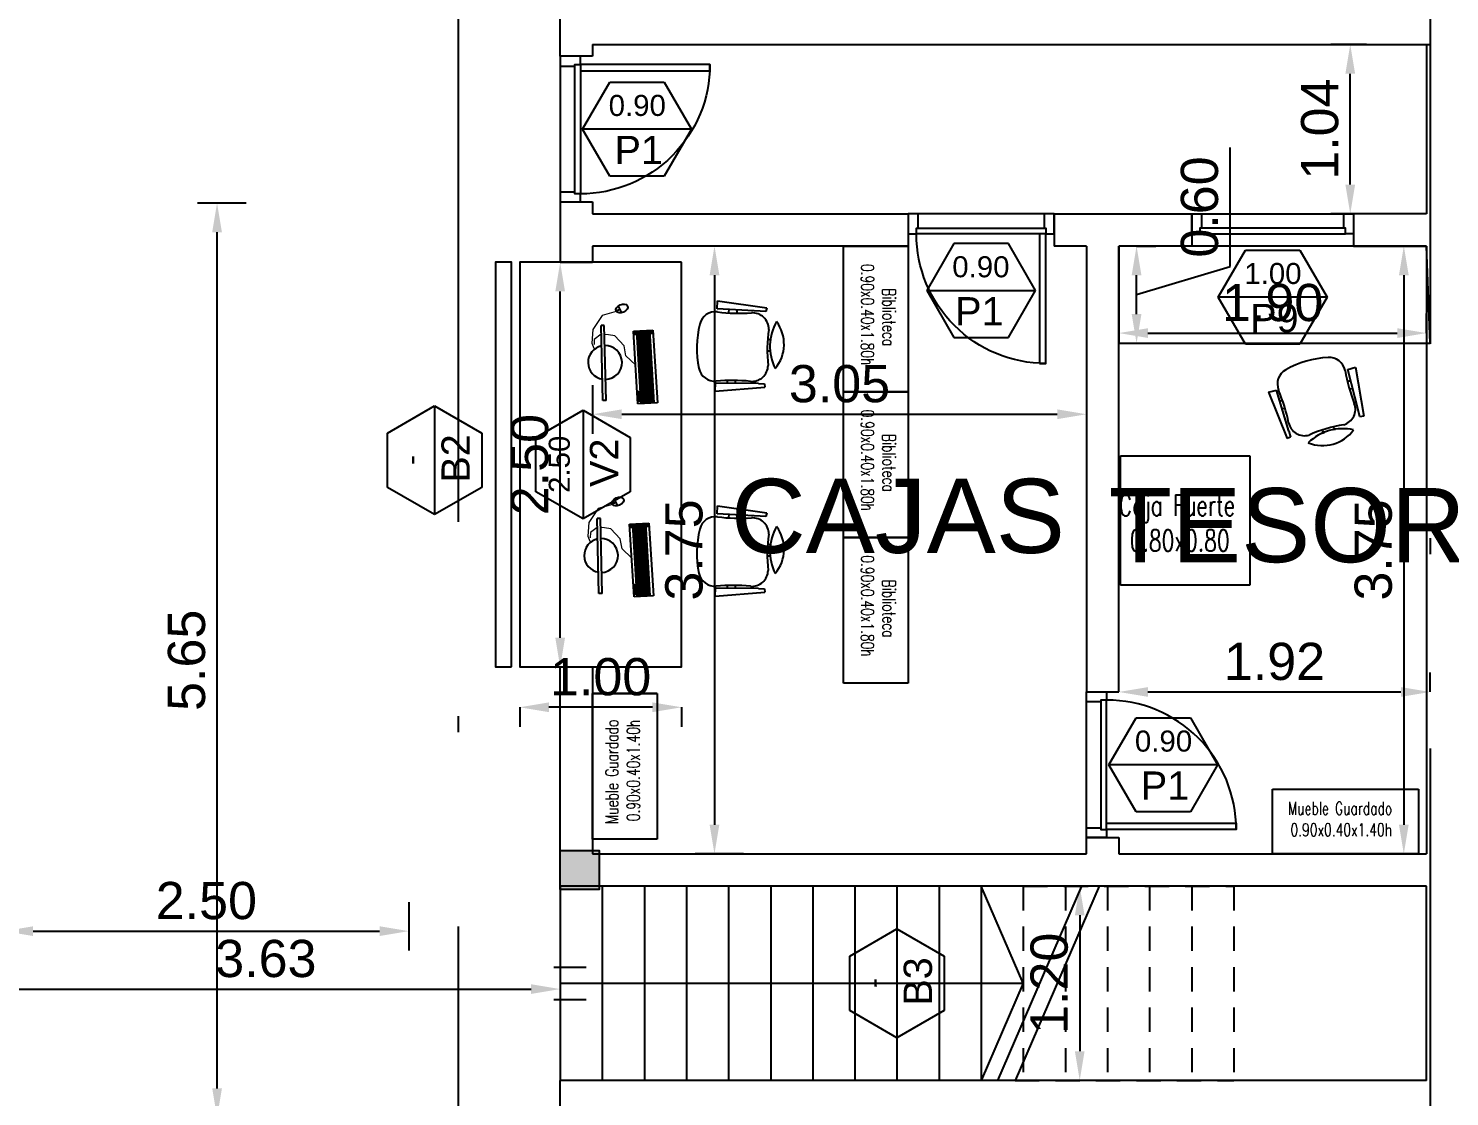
# Model space of a CAD drawing. Header units: metres. Extents: x 0 to 8715937, y -236336 to 216.
# Drawn here: x 161.99 to 170.77, y 96.43 to 103.03 of the extents above; entities that cross this region are included whole.
import ezdxf
from ezdxf.enums import TextEntityAlignment as Align

# ---------------------------------------------------------------- set-up
doc = ezdxf.new("R2010")
doc.units = ezdxf.units.M
doc.header["$MEASUREMENT"] = 0
doc.header["$PDMODE"] = 3
for name, pattern in [('ACAD_ISO10W100', [18, 12, -3, 0, -3]), ('CENTRO', [2, 1.25, -0.25, 0.25, -0.25]), ('HIDDEN', [0.375, 0.25, -0.125])]:
    doc.linetypes.add(name, pattern=pattern)
for name, color, linetype in [('0-BLOCK-ARQUITECTURA', 7, 'Continuous'), ('0-BLOCK-EQUIPAMIENTO', 7, 'Continuous'), ('0-BLOCK-ESTRUCTURA', 7, 'Continuous'), ('AUX', 251, 'Continuous'), ('CARP', 3, 'Continuous'), ('CARPINTERIA', 3, 'Continuous'), ('CARPINTERIA II', 7, 'Continuous'), ('CARPINTERIA III', 252, 'Continuous'), ('COLUMNAS', 210, 'Continuous'), ('COLUMNAS HATCH', 251, 'Continuous'), ('COTAS INTERIORES', 2, 'Continuous'), ('EJES', 251, 'ACAD_ISO10W100'), ('FRIO', 7, 'Continuous'), ('MOSTRADOR', 7, 'Continuous'), ('MUEBLES', 45, 'Continuous'), ('MURO', 4, 'Continuous'), ('TEXTO', 7, 'Continuous'), ('TXT CARP', 3, 'Continuous')]:
    doc.layers.add(name, color=color, linetype=linetype)
doc.styles.add('AR', font='arial.ttf')
doc.styles.add('ARIAL', font='arial.ttf')
doc.styles.add('txt7', font='romans.shx', dxfattribs={"width": 0.7})
doc.dimstyles.new('CotaLoc0', dxfattribs={"dimtxt": 0.23, "dimasz": 0.18, "dimexe": 0.12, "dimexo": 0.37, "dimgap": 0.07, "dimtad": 1, "dimzin": 0, "dimdsep": 46, "dimtxsty": 'AR', "dimcen": 0.9, "dimclrd": 251, "dimclre": 251, "dimadec": 0, "dimazin": 0, "dimtfac": 1, "dimtofl": 0, "dimtmove": 1, "dimatfit": 3, "dimfxl": 0.18, "dimtolj": 1, "dimtzin": 0, "dimarcsym": 1})

# ---------------------------------------------------------------- blocks, each defined once
blk = doc.blocks.new('Escalera PB')
at = {"layer": 'AUX', "linetype": 'HIDDEN', "ltscale": 0.6}
for p, q in [((0, 2.809), (0, 4.16)), ((1.2, 4.16), (0, 4.16)), ((1.2, 2.86), (1.2, 4.16)), ((1.2, 3.9), (0, 3.9)), ((1.2, 3.64), (0, 3.64)), ((1.2, 3.38), (0, 3.38)), ((1.2, 3.12), (0, 3.12)), ((1.2, 2.86), (0, 2.86))]:
    blk.add_line(p, q, dxfattribs=at)
at = {"layer": 'AUX', "ltscale": 0.1}
for p, q in [((1.2, 3.329), (0, 2.809)), ((1.2, 3.22), (0, 2.7))]:
    blk.add_line(p, q, dxfattribs=at)
at = {"layer": 'CARPINTERIA', "ltscale": 0.1}
for p, q in [((1.2, 2.6), (0, 2.6)), ((1.2, 2.34), (0, 2.34)), ((1.2, 2.08), (0, 2.08)), ((1.2, 1.82), (0, 1.82)), ((1.2, 1.56), (0, 1.56)), ((1.2, 1.3), (0, 1.3)), ((1.2, 1.04), (0, 1.04)), ((1.2, 0.78), (0, 0.78)), ((1.2, 0.52), (0, 0.52)), ((1.2, 0.26), (0, 0.26)), ((0.5, -0.04), (0.5, 0.16)), ((0.7, -0.04), (0.7, 0.16))]:
    blk.add_line(p, q, dxfattribs=at)
for points in [[(0.6, 0), (0.6, 2.86), (0, 2.6)], [(0.6, 0), (0.6, 2.86), (1.2, 2.6)], [(1.2, 0), (0, 0)]]:
    blk.add_lwpolyline(points, dxfattribs=at)
blk = doc.blocks.new('DESCARP')
at = {"layer": 'TXT CARP', "lineweight": -3, "ltscale": 0.5}
for p, q in [((0.168, 0.291), (0, 0)), ((0.504, 0.291), (0.168, 0.291)), ((0.672, 0), (0.504, 0.291)), ((0, 0), (0.168, -0.291)), ((0, 0), (0.672, 0)), ((0.504, -0.291), (0.672, 0)), ((0.168, -0.291), (0.504, -0.291))]:
    blk.add_line(p, q, dxfattribs=at)
blk = doc.blocks.new('CARPINTERIA')
at = {"layer": 'TXT CARP', "color": 3, "rotation": 180.0682455120744}
blk.add_blockref('DESCARP', (0.336, 0.0004), dxfattribs=at)
at = {"layer": 'TXT CARP', "style": 'AR'}
blk.add_attdef('DESIGNACION', text='', height=0.175, rotation=0.06833, dxfattribs=at).set_placement((0.0109, 0.1288), align=Align.MIDDLE)
at = {"layer": 'TXT CARP', "ltscale": 0.1, "style": 'AR'}
blk.add_attdef('ANCHO', text='', height=0.13, dxfattribs=at).set_placement((0.002, -0.1466), align=Align.MIDDLE)
blk = doc.blocks.new('Puerta Interior_88', base_point=(4856027.3, 87356.9))
at = {"layer": 'CARPINTERIA', "linetype": 'Continuous', "ltscale": 0.001}
for points in [[(4855637.3, 87231.9), (4855577.3, 87231.9), (4855577.3, 87356.9), (4855627.3, 87356.9), (4855627.3, 87321.9), (4855637.3, 87321.9), (4855637.3, 87231.9)], [(4856417.3, 87321.9), (4856427.3, 87321.9), (4856427.3, 87356.9), (4856477.3, 87356.9), (4856477.3, 87231.9), (4856417.3, 87231.9), (4856417.3, 87321.9), (4856427.3, 87321.9)]]:
    blk.add_lwpolyline(points, dxfattribs=at)
at = {"layer": 'CARPINTERIA II', "color": 7, "linetype": 'Continuous'}
blk.add_lwpolyline([(4856387.3, 88156.9), (4856427.3, 88156.9), (4856427.3, 87356.9), (4856387.3, 87356.9)], close=True, dxfattribs=at)
at = {"layer": 'CARPINTERIA III', "linetype": 'Continuous'}
blk.add_lwpolyline([(4856427.3, 88156.9, 0.414214), (4855627.3, 87356.9)], format="xyb", dxfattribs=at)
for points in [[(4856427.3, 87356.9), (4855627.3, 87356.9)], [(4855627.3, 87321.9), (4856427.3, 87321.9)], [(4856427.3, 87231.9), (4855627.3, 87231.9)]]:
    blk.add_lwpolyline(points, dxfattribs=at)
blk = doc.blocks.new('DPM-ARQUITECTURA')
at = {"layer": 'CARP', "ltscale": 0.1}
blk.add_lwpolyline([(77.2551, 99.0843), (77.2551, 101.5843), (77.1551, 101.5843), (77.1551, 99.0843)], close=True, dxfattribs=at)
at = {"layer": 'CARPINTERIA', "linetype": 'Continuous', "ltscale": 0.001}
for points in [[(81.5151, 101.7943), (81.5051, 101.7943), (81.5051, 101.7593), (81.4551, 101.7593), (81.4551, 101.8843), (81.5151, 101.8843), (81.5151, 101.7943), (81.5051, 101.7943)], [(82.3951, 101.8843), (82.4551, 101.8843), (82.4551, 101.7593), (82.4051, 101.7593), (82.4051, 101.7943), (82.3951, 101.7943), (82.3951, 101.8843)]]:
    blk.add_lwpolyline(points, dxfattribs=at)
at = {"layer": 'CARPINTERIA III', "linetype": 'Continuous'}
for points in [[(81.5051, 101.8843), (82.4051, 101.8843)], [(82.4051, 101.7943), (81.5051, 101.7943)], [(81.5051, 101.7593), (82.4051, 101.7593)]]:
    blk.add_lwpolyline(points, dxfattribs=at)
at = {"layer": 'MOSTRADOR', "color": 7, "linetype": 'Continuous'}
blk.add_lwpolyline([(78.3051, 101.5843), (77.3051, 101.5843), (77.3051, 99.0843), (78.3051, 99.0843)], close=True, dxfattribs=at)
at = {"layer": 'MURO', "ltscale": 0.1}
for p, q in [((77.5551, 102.8568), (77.5551, 106.9293)), ((77.7551, 102.9293), (82.9278, 102.9293)), ((77.7551, 102.9293), (77.7551, 102.8568)), ((82.9051, 102.9293), (82.9051, 101.8843)), ((77.7551, 102.8568), (77.5551, 102.8568)), ((77.5551, 101.9568), (77.5551, 101.5843)), ((77.5551, 101.9568), (77.7551, 101.9568)), ((77.7551, 101.9568), (77.7551, 101.8843)), ((77.7551, 101.8843), (79.7051, 101.8843)), ((79.7051, 101.8843), (79.7051, 101.6843)), ((80.6051, 101.8843), (81.4551, 101.8843)), ((80.6051, 101.8843), (80.6051, 101.6843)), ((81.4551, 101.8843), (81.4551, 101.6843)), ((82.9051, 101.8843), (82.4551, 101.8843)), ((82.4551, 101.8843), (82.4551, 101.6843)), ((79.7051, 101.6843), (77.7551, 101.6843)), ((77.7551, 101.6843), (77.7551, 101.5843)), ((80.8051, 101.6843), (80.6051, 101.6843)), ((80.8051, 101.6843), (80.8051, 98.9293)), ((81.0051, 98.9293), (81.0051, 101.6843)), ((81.4551, 101.6843), (81.0051, 101.6843)), ((82.4551, 101.6843), (82.9051, 101.6843)), ((82.9051, 101.6843), (82.9051, 97.9293)), ((77.5551, 101.5843), (77.7551, 101.5843)), ((77.5551, 97.7293), (77.5551, 99.0843)), ((77.5551, 99.0843), (77.7551, 99.0843)), ((77.7551, 99.0843), (77.7551, 97.9293)), ((80.8051, 98.9293), (81.0051, 98.9293)), ((80.8051, 97.9293), (80.8051, 98.0293)), ((80.8051, 98.0293), (81.0051, 98.0293)), ((81.0051, 98.0293), (81.0051, 97.9293)), ((77.7551, 97.9293), (80.8051, 97.9293)), ((81.0051, 97.9293), (82.9051, 97.9293)), ((82.9051, 97.7293), (77.5551, 97.7293)), ((82.9051, 96.5293), (82.9051, 97.7293)), ((82.9051, 96.5293), (77.5551, 96.5293)), ((77.5551, 96.3293), (77.5551, 96.5293))]:
    blk.add_line(p, q, dxfattribs=at)
at = {"xscale": -1, "rotation": 270}
blk.add_blockref('Escalera PB', (77.5551, 96.5293), dxfattribs=at)
at = {"layer": 'CARPINTERIA', "yscale": 0.001000000163912773, "zscale": 0.001000000163912773}
for p, xscale, rotation in [((77.6801, 102.4068), -0.001000000163912773, 270), ((80.1551, 101.7593), -0.001000000163912773, 180), ((80.9301, 98.4793), 0.001000000163912773, 270)]:
    blk.add_blockref('Puerta Interior_88', p, dxfattribs=dict(at, xscale=xscale, rotation=rotation))
at = {"layer": 'CARPINTERIA', "ltscale": 0.1}
ref = blk.add_blockref('CARPINTERIA', (78.0294, 102.4068), dxfattribs=dict(at, xscale=-0.9999999999999996, rotation=180.0682455120742))
ref.add_attrib('DESIGNACION', 'P1', dxfattribs={"layer": 'TXT CARP', "height": 0.175, "rotation": 359.99991, "style": 'AR'}).set_placement((78.0405, 102.278), align=Align.MIDDLE)
ref.add_attrib('ANCHO', '0.90', dxfattribs={"layer": 'TXT CARP', "ltscale": 0.1, "height": 0.13, "rotation": 0.06825, "style": 'AR'}).set_placement((78.0313, 102.5534), align=Align.MIDDLE)
ref = blk.add_blockref('CARPINTERIA', (80.1551, 101.4099), dxfattribs=dict(at, rotation=179.9317544879258))
ref.add_attrib('DESIGNACION', 'P1', dxfattribs={"layer": 'TXT CARP', "height": 0.175, "rotation": 0.00009, "style": 'AR'}).set_placement((80.144, 101.2812), align=Align.MIDDLE)
ref.add_attrib('ANCHO', '0.90', dxfattribs={"layer": 'TXT CARP', "ltscale": 0.1, "height": 0.13, "rotation": 359.93175, "style": 'AR'}).set_placement((80.1533, 101.5566), align=Align.MIDDLE)
ref = blk.add_blockref('CARPINTERIA', (81.9551, 101.3683), dxfattribs=dict(at, xscale=-0.9999999999999996, rotation=180.0682455120742))
ref.add_attrib('DESIGNACION', 'P9', dxfattribs={"layer": 'TXT CARP', "height": 0.175, "rotation": 359.99991, "style": 'AR'}).set_placement((81.9662, 101.2395), align=Align.MIDDLE)
ref.add_attrib('ANCHO', '1.00', dxfattribs={"layer": 'TXT CARP', "ltscale": 0.1, "height": 0.13, "rotation": 0.06825, "style": 'AR'}).set_placement((81.957, 101.5149), align=Align.MIDDLE)
ref = blk.add_blockref('CARPINTERIA', (76.7794, 100.3609), dxfattribs=dict(at, xscale=-0.9999999999999997, rotation=270.0682455120742))
ref.add_attrib('DESIGNACION', 'B2', dxfattribs={"layer": 'TXT CARP', "height": 0.175, "rotation": 89.99991, "style": 'AR'}).set_placement((76.9081, 100.372), align=Align.MIDDLE)
ref.add_attrib('ANCHO', '-', dxfattribs={"layer": 'TXT CARP', "ltscale": 0.1, "height": 0.13, "rotation": 90.06825, "style": 'AR'}).set_placement((76.6327, 100.3628), align=Align.MIDDLE)
ref = blk.add_blockref('CARPINTERIA', (77.6961, 100.3343), dxfattribs=dict(at, xscale=-0.9999999999999997, rotation=270.0682455120742))
ref.add_attrib('DESIGNACION', 'V2', dxfattribs={"layer": 'TXT CARP', "height": 0.175, "rotation": 89.99991, "style": 'AR'}).set_placement((77.8249, 100.3454), align=Align.MIDDLE)
ref.add_attrib('ANCHO', '2.50', dxfattribs={"layer": 'TXT CARP', "ltscale": 0.1, "height": 0.13, "rotation": 90.06825, "style": 'AR'}).set_placement((77.5495, 100.3361), align=Align.MIDDLE)
ref = blk.add_blockref('CARPINTERIA', (81.2794, 98.4793), dxfattribs=dict(at, xscale=-0.9999999999999996, rotation=180.0682455120742))
ref.add_attrib('DESIGNACION', 'P1', dxfattribs={"layer": 'TXT CARP', "height": 0.175, "rotation": 359.99991, "style": 'AR'}).set_placement((81.2905, 98.3505), align=Align.MIDDLE)
ref.add_attrib('ANCHO', '0.90', dxfattribs={"layer": 'TXT CARP', "ltscale": 0.1, "height": 0.13, "rotation": 0.06825, "style": 'AR'}).set_placement((81.2813, 98.6259), align=Align.MIDDLE)
ref = blk.add_blockref('CARPINTERIA', (79.6351, 97.1293), dxfattribs=dict(at, xscale=-0.9999999999999952, rotation=270.0682455120742))
ref.add_attrib('DESIGNACION', 'B3', dxfattribs={"layer": 'TXT CARP', "height": 0.175, "rotation": 89.99991, "style": 'AR'}).set_placement((79.7639, 97.1404), align=Align.MIDDLE)
ref.add_attrib('ANCHO', '-', dxfattribs={"layer": 'TXT CARP', "ltscale": 0.1, "height": 0.13, "rotation": 90.06825, "style": 'AR'}).set_placement((79.4885, 97.1311), align=Align.MIDDLE)
at = {"layer": 'TEXTO', "style": 'ARIAL'}
for s, p in [('CAJAS', (78.6093, 99.788)), ('TESOR.', (80.9425, 99.731))]:
    blk.add_text(s, height=0.45826, dxfattribs=at).set_placement(p)
blk = doc.blocks.new('COLUMNA 0.24 x 0.24')
at = {"layer": 'COLUMNAS HATCH', "ltscale": 0.1}
blk.add_hatch(color=256, dxfattribs=at).paths.add_polyline_path([(0, 0.24), (0.24, 0.24), (0.24, 0), (0, 0)])
at = {"layer": 'COLUMNAS', "ltscale": 0.1}
blk.add_lwpolyline([(0, 0.24), (0.24, 0.24), (0.24, 0), (0, 0)], close=True, dxfattribs=at)
blk = doc.blocks.new('DPM-ESTRUCTURA')
at = {"layer": 'EJES', "ltscale": 0.4}
for p, q in [((82.9278, 113.1801), (82.9278, 41.5801)), ((76.9278, 41.5801), (76.9278, 112.3301))]:
    blk.add_line(p, q, dxfattribs=at)
at = {"layer": 'COLUMNAS'}
blk.add_blockref('COLUMNA 0.24 x 0.24', (77.5551, 97.7093), dxfattribs=at)
blk = doc.blocks.new('*D184')
at = {"layer": 'COTAS INTERIORES', "color": 251, "lineweight": -2, "ltscale": 0.1, "transparency": 16777216}
for p, q in [((76.6201, 97.6315), (76.6201, 97.3315)), ((74.1201, 97.4515), (74.1201, 97.3315)), ((74.3001, 97.4515), (76.4401, 97.4515))]:
    blk.add_line(p, q, dxfattribs=at)
at = {"layer": 'COTAS INTERIORES', "color": 251, "ltscale": 0.1, "transparency": 16777216}
for points in [[(74.3001, 97.4815), (74.3001, 97.4215), (74.1201, 97.4515)], [(76.4401, 97.4815), (76.4401, 97.4215), (76.6201, 97.4515)]]:
    blk.add_solid(points, dxfattribs=at)
at = {"layer": 'Defpoints', "color": 0, "ltscale": 0.1, "transparency": 16777216}
for p in [(76.6201, 106.9301), (74.1201, 97.7811), (76.6201, 97.4515)]:
    blk.add_point(p, dxfattribs=at)
at = {"layer": 'COTAS INTERIORES', "color": 0, "ltscale": 0.1, "transparency": 16777216, "insert": (75.3701, 97.639), "char_height": 0.23, "attachment_point": 5, "style": 'AR'}
blk.add_mtext('\\A1;2.50', dxfattribs=at)
blk = doc.blocks.new('*D185')
at = {"layer": 'COTAS INTERIORES', "color": 251, "lineweight": -2, "ltscale": 0.1, "transparency": 16777216}
for p, q in [((75.6161, 101.9501), (75.3161, 101.9501)), ((75.4361, 96.4801), (75.4361, 101.7701)), ((75.6161, 96.3001), (75.3161, 96.3001))]:
    blk.add_line(p, q, dxfattribs=at)
at = {"layer": 'COTAS INTERIORES', "color": 251, "ltscale": 0.1, "transparency": 16777216}
for points in [[(75.4061, 101.7701), (75.4661, 101.7701), (75.4361, 101.9501)], [(75.4061, 96.4801), (75.4661, 96.4801), (75.4361, 96.3001)]]:
    blk.add_solid(points, dxfattribs=at)
at = {"layer": 'Defpoints', "color": 0, "ltscale": 0.1, "transparency": 16777216}
for p in [(75.4361, 101.9501), (77.5551, 101.9501), (76.6829, 96.3001)]:
    blk.add_point(p, dxfattribs=at)
at = {"layer": 'COTAS INTERIORES', "color": 0, "ltscale": 0.1, "transparency": 16777216, "insert": (75.2487, 99.1251), "char_height": 0.23, "attachment_point": 5, "rotation": 90, "style": 'AR'}
blk.add_mtext('\\A1;5.65', dxfattribs=at)
blk = doc.blocks.new('A$C54CF7A40')
at = {"layer": 'MUEBLES'}
for p, q in [((0.0098, 0.8), (0.8098, 0.8)), ((0.0098, 0), (0.0098, 0.8)), ((0.8098, 0.8), (0.8098, 0)), ((0.8098, 0), (0.0098, 0))]:
    blk.add_line(p, q, dxfattribs=at)
at = {"layer": 'TEXTO', "insert": (-0.3567, 0.5592), "char_height": 0.130875, "attachment_point": 1, "style": 'txt7'}
blk.add_mtext_dynamic_manual_height_columns('\\pi0.35674;Caja Fuerte\\P\\pi0.42436;0.80x0.80', width=1.507464, gutter_width=150, heights=[0], dxfattribs=at)
blk = doc.blocks.new('mouse standard')
at = {"layer": 'MUEBLES', "linetype": 'Continuous', "lineweight": 25}
for p, q in [((-0.0228, -0.0049), (0.0228, 0.0049)), ((0, 0), (0.0041, -0.0244))]:
    blk.add_line(p, q, dxfattribs=at)
blk.add_ellipse((-0.0026, 0.0136), major_axis=(0.0067, -0.038), ratio=0.64777, dxfattribs=at)
blk = doc.blocks.new('teclado estandard')
at = {"layer": 'MUEBLES', "linetype": 'Continuous', "lineweight": 25}
for p, q in [((-0.45, 0.12), (0, 0.12)), ((-0.45, 0), (-0.45, 0.12)), ((-0.45, 0.1), (0, 0.1)), ((-0.45, 0.09), (0, 0.09)), ((-0.4343, 0.02), (-0.4343, 0.12)), ((-0.4243, 0.02), (-0.4243, 0.12)), ((-0.4143, 0.02), (-0.4143, 0.12)), ((-0.4043, 0.02), (-0.4043, 0.12)), ((-0.3943, 0.02), (-0.3943, 0.12)), ((-0.3843, 0.02), (-0.3843, 0.12)), ((-0.3743, 0.02), (-0.3743, 0.12)), ((-0.02, 0.12), (-0.02, 0)), ((-0.01, 0.12), (-0.01, 0)), ((0, 0.12), (0, 0)), ((-0.45, 0.08), (0, 0.08)), ((-0.45, 0.07), (0, 0.07)), ((-0.45, 0.06), (0, 0.06)), ((-0.45, 0.05), (0, 0.05)), ((-0.45, 0.04), (0, 0.04)), ((-0.45, 0.03), (0, 0.03)), ((-0.45, 0.02), (0, 0.02)), ((0, 0), (-0.45, 0))]:
    blk.add_line(p, q, dxfattribs=at)
blk = doc.blocks.new('monitor pc')
at = {"layer": 'MUEBLES', "linetype": 'Continuous', "lineweight": 25}
for p, q in [((-0.2032, 0.1166), (-0.1932, 0.134)), ((-0.2032, 0.1166), (0.1973, -0.1146)), ((-0.1932, 0.134), (0.2073, -0.0973)), ((0.1973, -0.1146), (0.2073, -0.0973))]:
    blk.add_line(p, q, dxfattribs=at)
for start, end in [(340.67252, 139.32748), (150.32234, 329.67766)]:
    blk.add_arc((0, 0), 0.1048, start, end, dxfattribs=at)
blk = doc.blocks.new('A$C33634EC6')
at = {"layer": 'MUEBLES', "linetype": 'CENTRO', "lineweight": 18}
for p, q in [((0.2284, 0.0603), (0.2735, 0.0323)), ((0.2735, 0.0323), (0.3039, 0.0433))]:
    blk.add_line(p, q, dxfattribs=at)
for points in [[(0.3238, 0.3272), (0.2945, 0.2514), (0.2419, 0.2188), (0.205, 0.1408), (0.2152, 0.1031), (0.2216, 0.0792)], [(0.062, 0.0935), (0.1189, 0.0214), (0.2203, 0.0001), (0.3008, 0.0269), (0.3249, 0.0488), (0.3289, 0.0559)]]:
    blk.add_lwpolyline(points, dxfattribs=at)
for name, p, rotation in [('teclado estandard', (0.0848, 0.3464), 205.4339014883055), ('monitor pc', (0.3809, 0.1469), 233.2319994036899), ('mouse standard', (0.043, 0.1093), 36.60633259912523)]:
    blk.add_blockref(name, p, dxfattribs=dict(at, rotation=rotation))
blk = doc.blocks.new('A$C48460DEA')
at = {"layer": 'MUEBLES', "ltscale": 0.21, "rotation": 150.9896533043366}
blk.add_blockref('A$C33634EC6', (0.6913, 0.2618), dxfattribs=at)
blk = doc.blocks.new('*D165')
at = {"layer": 'COTAS INTERIORES', "color": 251, "lineweight": -2, "ltscale": 0.1, "transparency": 16777216}
for p, q in [((168.7251, 101.1468), (168.7251, 101.2668)), ((170.6251, 101.1468), (170.6251, 101.2668)), ((168.9051, 101.1468), (170.4451, 101.1468))]:
    blk.add_line(p, q, dxfattribs=at)
at = {"layer": 'COTAS INTERIORES', "color": 251, "ltscale": 0.1, "transparency": 16777216}
for points in [[(168.9051, 101.1768), (168.9051, 101.1168), (168.7251, 101.1468)], [(170.4451, 101.1768), (170.4451, 101.1168), (170.6251, 101.1468)]]:
    blk.add_solid(points, dxfattribs=at)
at = {"layer": 'Defpoints', "color": 0, "ltscale": 0.1, "transparency": 16777216}
for p in [(170.6251, 101.1468), (168.7251, 101.0843), (170.6251, 101.0843)]:
    blk.add_point(p, dxfattribs=at)
at = {"layer": 'COTAS INTERIORES', "color": 0, "ltscale": 0.1, "transparency": 16777216, "insert": (169.6751, 101.3342), "char_height": 0.23, "attachment_point": 5, "style": 'AR'}
blk.add_mtext('\\A1;1.90', dxfattribs=at)
blk = doc.blocks.new('*D166')
at = {"layer": 'COTAS INTERIORES', "color": 251, "lineweight": -2, "ltscale": 0.1, "transparency": 16777216}
for p, q in [((169.412, 101.5575), (169.412, 102.2941)), ((168.8347, 101.6843), (168.9547, 101.6843)), ((168.8347, 101.3843), (169.412, 101.5575)), ((168.8347, 101.2643), (168.8347, 101.5043)), ((168.8347, 101.0843), (168.9547, 101.0843))]:
    blk.add_line(p, q, dxfattribs=at)
at = {"layer": 'COTAS INTERIORES', "color": 251, "ltscale": 0.1, "transparency": 16777216}
for points in [[(168.8047, 101.5043), (168.8647, 101.5043), (168.8347, 101.6843)], [(168.8047, 101.2643), (168.8647, 101.2643), (168.8347, 101.0843)]]:
    blk.add_solid(points, dxfattribs=at)
at = {"layer": 'Defpoints', "color": 0, "ltscale": 0.1, "transparency": 16777216}
for p in [(168.7251, 101.6843), (168.8347, 101.6843), (168.7251, 101.0843)]:
    blk.add_point(p, dxfattribs=at)
at = {"layer": 'COTAS INTERIORES', "color": 0, "ltscale": 0.1, "transparency": 16777216, "insert": (169.2246, 101.9258), "char_height": 0.23, "attachment_point": 5, "rotation": 90, "style": 'AR'}
blk.add_mtext('\\A1;0.60', dxfattribs=at)
blk = doc.blocks.new('*D179')
at = {"layer": 'COTAS INTERIORES', "color": 251, "lineweight": -2, "ltscale": 0.1, "transparency": 16777216}
for p, q in [((161.6401, 97.0935), (161.6401, 96.9735)), ((161.8201, 97.0935), (165.0951, 97.0935)), ((165.2751, 97.0935), (165.2751, 96.9735))]:
    blk.add_line(p, q, dxfattribs=at)
at = {"layer": 'COTAS INTERIORES', "color": 251, "ltscale": 0.1, "transparency": 16777216}
for points in [[(161.8201, 97.1235), (161.8201, 97.0635), (161.6401, 97.0935)], [(165.0951, 97.1235), (165.0951, 97.0635), (165.2751, 97.0935)]]:
    blk.add_solid(points, dxfattribs=at)
at = {"layer": 'Defpoints', "color": 0, "ltscale": 0.1, "transparency": 16777216}
for p in [(161.6401, 97.1311), (165.2751, 97.1311), (165.2751, 97.0935)]:
    blk.add_point(p, dxfattribs=at)
at = {"layer": 'COTAS INTERIORES', "color": 0, "ltscale": 0.1, "transparency": 16777216, "insert": (163.4576, 97.281), "char_height": 0.23, "attachment_point": 5, "style": 'AR'}
blk.add_mtext('\\A1;3.63', dxfattribs=at)
blk = doc.blocks.new('*D246')
at = {"layer": 'COTAS INTERIORES', "color": 251, "lineweight": -2, "ltscale": 0.1, "transparency": 16777216}
for p, q in [((165.4751, 100.8252), (165.4751, 100.5252)), ((168.5251, 100.8252), (168.5251, 100.5252)), ((165.6551, 100.6452), (168.3451, 100.6452))]:
    blk.add_line(p, q, dxfattribs=at)
at = {"layer": 'COTAS INTERIORES', "color": 251, "ltscale": 0.1, "transparency": 16777216}
for points in [[(165.6551, 100.6752), (165.6551, 100.6152), (165.4751, 100.6452)], [(168.3451, 100.6752), (168.3451, 100.6152), (168.5251, 100.6452)]]:
    blk.add_solid(points, dxfattribs=at)
at = {"layer": 'Defpoints', "color": 0, "ltscale": 0.1, "transparency": 16777216}
for p in [(165.4751, 101.6843), (168.5251, 101.6843), (168.5251, 100.6452)]:
    blk.add_point(p, dxfattribs=at)
at = {"layer": 'COTAS INTERIORES', "color": 0, "ltscale": 0.1, "transparency": 16777216, "insert": (167.0001, 100.8327), "char_height": 0.23, "attachment_point": 5, "style": 'AR'}
blk.add_mtext('\\A1;3.05', dxfattribs=at)
blk = doc.blocks.new('*D247')
at = {"layer": 'COTAS INTERIORES', "color": 251, "lineweight": -2, "ltscale": 0.1, "transparency": 16777216}
for p, q in [((166.4081, 101.6843), (166.1081, 101.6843)), ((166.2281, 101.5043), (166.2281, 98.1093)), ((166.4081, 97.9293), (166.1081, 97.9293))]:
    blk.add_line(p, q, dxfattribs=at)
at = {"layer": 'COTAS INTERIORES', "color": 251, "ltscale": 0.1, "transparency": 16777216}
for points in [[(166.1981, 101.5043), (166.2581, 101.5043), (166.2281, 101.6843)], [(166.1981, 98.1093), (166.2581, 98.1093), (166.2281, 97.9293)]]:
    blk.add_solid(points, dxfattribs=at)
at = {"layer": 'Defpoints', "color": 0, "ltscale": 0.1, "transparency": 16777216}
for p in [(168.5251, 101.6843), (166.2281, 97.9293), (168.5251, 97.9293)]:
    blk.add_point(p, dxfattribs=at)
at = {"layer": 'COTAS INTERIORES', "color": 0, "ltscale": 0.1, "transparency": 16777216, "insert": (166.0406, 99.8068), "char_height": 0.23, "attachment_point": 5, "rotation": 90, "style": 'AR'}
blk.add_mtext('\\A1;3.75', dxfattribs=at)
blk = doc.blocks.new('*D248')
at = {"layer": 'COTAS INTERIORES', "color": 251, "lineweight": -2, "ltscale": 0.1, "transparency": 16777216}
for p, q in [((165.0251, 98.8347), (165.0251, 98.7147)), ((165.8451, 98.8347), (165.2051, 98.8347)), ((166.0251, 98.8347), (166.0251, 98.7147))]:
    blk.add_line(p, q, dxfattribs=at)
at = {"layer": 'COTAS INTERIORES', "color": 251, "ltscale": 0.1, "transparency": 16777216}
for points in [[(165.2051, 98.8647), (165.2051, 98.8047), (165.0251, 98.8347)], [(165.8451, 98.8647), (165.8451, 98.8047), (166.0251, 98.8347)]]:
    blk.add_solid(points, dxfattribs=at)
at = {"layer": 'Defpoints', "color": 0, "ltscale": 0.1, "transparency": 16777216}
for p in [(165.0251, 99.0843), (166.0251, 99.0843), (165.0251, 98.8347)]:
    blk.add_point(p, dxfattribs=at)
at = {"layer": 'COTAS INTERIORES', "color": 0, "ltscale": 0.1, "transparency": 16777216, "insert": (165.5251, 99.0222), "char_height": 0.23, "attachment_point": 5, "style": 'AR'}
blk.add_mtext('\\A1;1.00', dxfattribs=at)
blk = doc.blocks.new('*D249')
at = {"layer": 'COTAS INTERIORES', "color": 251, "lineweight": -2, "ltscale": 0.1, "transparency": 16777216}
for p, q in [((165.2751, 101.5843), (165.3951, 101.5843)), ((165.2751, 99.2643), (165.2751, 101.4043)), ((165.2751, 99.0843), (165.3951, 99.0843))]:
    blk.add_line(p, q, dxfattribs=at)
at = {"layer": 'COTAS INTERIORES', "color": 251, "ltscale": 0.1, "transparency": 16777216}
for points in [[(165.2451, 101.4043), (165.3051, 101.4043), (165.2751, 101.5843)], [(165.2451, 99.2643), (165.3051, 99.2643), (165.2751, 99.0843)]]:
    blk.add_solid(points, dxfattribs=at)
at = {"layer": 'Defpoints', "color": 0, "ltscale": 0.1, "transparency": 16777216}
for p in [(165.0251, 101.5843), (165.2751, 101.5843), (165.0251, 99.0843)]:
    blk.add_point(p, dxfattribs=at)
at = {"layer": 'COTAS INTERIORES', "color": 0, "ltscale": 0.1, "transparency": 16777216, "insert": (165.0877, 100.3343), "char_height": 0.23, "attachment_point": 5, "rotation": 90, "style": 'AR'}
blk.add_mtext('\\A1;2.50', dxfattribs=at)
blk = doc.blocks.new('*D250')
at = {"layer": 'COTAS INTERIORES', "color": 251, "lineweight": -2, "ltscale": 0.1, "transparency": 16777216}
for p, q in [((170.4853, 101.6843), (170.3653, 101.6843)), ((170.4853, 101.5043), (170.4853, 98.1093)), ((170.4853, 97.9293), (170.3653, 97.9293))]:
    blk.add_line(p, q, dxfattribs=at)
at = {"layer": 'COTAS INTERIORES', "color": 251, "ltscale": 0.1, "transparency": 16777216}
for points in [[(170.4553, 101.5043), (170.5153, 101.5043), (170.4853, 101.6843)], [(170.4553, 98.1093), (170.5153, 98.1093), (170.4853, 97.9293)]]:
    blk.add_solid(points, dxfattribs=at)
at = {"layer": 'Defpoints', "color": 0, "ltscale": 0.1, "transparency": 16777216}
for p in [(170.6251, 101.6843), (170.4853, 97.9293), (170.6251, 97.9293)]:
    blk.add_point(p, dxfattribs=at)
at = {"layer": 'COTAS INTERIORES', "color": 0, "ltscale": 0.1, "transparency": 16777216, "insert": (170.2978, 99.8068), "char_height": 0.23, "attachment_point": 5, "rotation": 90, "style": 'AR'}
blk.add_mtext('\\A1;3.75', dxfattribs=at)
blk = doc.blocks.new('*D251')
at = {"layer": 'COTAS INTERIORES', "color": 251, "lineweight": -2, "ltscale": 0.1, "transparency": 16777216}
for p, q in [((168.7251, 98.9293), (168.7251, 99.0493)), ((170.6478, 98.9293), (170.6478, 99.0493)), ((168.9051, 98.9293), (170.4678, 98.9293))]:
    blk.add_line(p, q, dxfattribs=at)
at = {"layer": 'COTAS INTERIORES', "color": 251, "ltscale": 0.1, "transparency": 16777216}
for points in [[(168.9051, 98.9593), (168.9051, 98.8993), (168.7251, 98.9293)], [(170.4678, 98.9593), (170.4678, 98.8993), (170.6478, 98.9293)]]:
    blk.add_solid(points, dxfattribs=at)
at = {"layer": 'Defpoints', "color": 0, "ltscale": 0.1, "transparency": 16777216}
for p in [(168.7251, 98.9293), (170.6478, 98.9293), (170.6478, 98.9293)]:
    blk.add_point(p, dxfattribs=at)
at = {"layer": 'COTAS INTERIORES', "color": 0, "ltscale": 0.1, "transparency": 16777216, "insert": (169.6865, 99.1167), "char_height": 0.23, "attachment_point": 5, "style": 'AR'}
blk.add_mtext('\\A1;1.92', dxfattribs=at)
blk = doc.blocks.new('*D252')
at = {"layer": 'COTAS INTERIORES', "color": 251, "lineweight": -2, "ltscale": 0.1, "transparency": 16777216}
for p, q in [((170.2551, 102.9293), (170.0344, 102.9293)), ((170.1544, 102.0643), (170.1544, 102.7493)), ((170.2778, 101.8843), (170.0344, 101.8843))]:
    blk.add_line(p, q, dxfattribs=at)
at = {"layer": 'COTAS INTERIORES', "color": 251, "ltscale": 0.1, "transparency": 16777216}
for points in [[(170.1244, 102.7493), (170.1844, 102.7493), (170.1544, 102.9293)], [(170.1244, 102.0643), (170.1844, 102.0643), (170.1544, 101.8843)]]:
    blk.add_solid(points, dxfattribs=at)
at = {"layer": 'Defpoints', "color": 0, "ltscale": 0.1, "transparency": 16777216}
for p in [(170.1544, 102.9293), (170.6251, 102.9293), (170.6478, 101.8843)]:
    blk.add_point(p, dxfattribs=at)
at = {"layer": 'COTAS INTERIORES', "color": 0, "ltscale": 0.1, "transparency": 16777216, "insert": (169.967, 102.4068), "char_height": 0.23, "attachment_point": 5, "rotation": 90, "style": 'AR'}
blk.add_mtext('\\A1;1.04', dxfattribs=at)
blk = doc.blocks.new('*D265')
at = {"layer": 'COTAS INTERIORES', "color": 251, "lineweight": -2, "ltscale": 0.1, "transparency": 16777216}
for p, q in [((168.6637, 97.7293), (168.3637, 97.7293)), ((168.4837, 97.5493), (168.4837, 96.7093)), ((168.6637, 96.5293), (168.3637, 96.5293))]:
    blk.add_line(p, q, dxfattribs=at)
at = {"layer": 'COTAS INTERIORES', "color": 251, "ltscale": 0.1, "transparency": 16777216}
for points in [[(168.4537, 97.5493), (168.5137, 97.5493), (168.4837, 97.7293)], [(168.4537, 96.7093), (168.5137, 96.7093), (168.4837, 96.5293)]]:
    blk.add_solid(points, dxfattribs=at)
at = {"layer": 'Defpoints', "color": 0, "ltscale": 0.1, "transparency": 16777216}
for p in [(170.6251, 97.7293), (168.4837, 96.5293), (170.6251, 96.5293)]:
    blk.add_point(p, dxfattribs=at)
at = {"layer": 'COTAS INTERIORES', "color": 0, "ltscale": 0.1, "transparency": 16777216, "insert": (168.2962, 97.1293), "char_height": 0.23, "attachment_point": 5, "rotation": 90, "style": 'AR'}
blk.add_mtext('\\A1;1.20', dxfattribs=at)
blk = doc.blocks.new('DPM-EQUIPAMIENTO')
at = {"layer": 'COTAS INTERIORES', "ltscale": 0.1}
dim = blk.add_linear_dim(base=(76.6201, 97.4515), p1=(74.1201, 97.7811), p2=(76.6201, 106.9301), dimstyle='CotaLoc0', override={"dimfxlon": 1}, dxfattribs=at)
dim.commit()
dim.dimension.update_dxf_attribs({"geometry": '*D184', "text_midpoint": (75.3701, 97.639)})
dim = blk.add_linear_dim(base=(75.4361, 101.9501), p1=(76.6829, 96.3001), p2=(77.5551, 101.9501), angle=90, dimstyle='CotaLoc0', override={"dimfxlon": 1}, dxfattribs=at)
dim.commit()
dim.dimension.update_dxf_attribs({"geometry": '*D185', "text_midpoint": (75.2487, 99.1251)})

msp = doc.modelspace()

# ---------------------------------------------------------------- linework, layer by layer
at = {"layer": 'MUEBLES', "ltscale": 0.1}
for p, q in [((167.0251, 100.7843), (167.0251, 101.6843)), ((167.0251, 101.6843), (167.4251, 101.6843)), ((167.4251, 101.6843), (167.4251, 100.7843)), ((168.7251, 101.6843), (168.7251, 101.0843)), ((170.6251, 101.6843), (168.7251, 101.6843)), ((170.6478, 101.0843), (170.6251, 101.6843)), ((168.7251, 101.0843), (170.6478, 101.0843)), ((166.2316, 100.7876), (166.2339, 100.8377)), ((166.499, 100.8352), (166.5368, 100.8336)), ((166.5368, 100.8336), (166.5386, 100.8119)), ((167.4251, 100.7843), (167.0251, 100.7843)), ((167.0251, 99.8843), (167.0251, 100.7843)), ((167.0251, 100.7843), (167.4251, 100.7843)), ((167.4251, 100.7843), (167.4251, 99.8843)), ((169.6503, 100.7819), (169.6988, 100.7947)), ((169.7859, 100.5046), (169.7657, 100.4964)), ((169.7761, 100.5412), (169.7859, 100.5046)), ((167.4251, 99.8843), (167.0251, 99.8843)), ((167.0251, 98.9843), (167.0251, 99.8843)), ((167.0251, 99.8843), (167.4251, 99.8843)), ((167.4251, 99.8843), (167.4251, 98.9843)), ((166.2316, 99.5214), (166.2339, 99.5715)), ((166.499, 99.5691), (166.5368, 99.5674)), ((166.5368, 99.5674), (166.5386, 99.5458)), ((165.4751, 98.02), (165.4751, 98.92)), ((165.4751, 98.92), (165.8751, 98.92)), ((165.8751, 98.92), (165.4751, 98.92)), ((165.8751, 98.92), (165.8751, 98.02)), ((167.4251, 98.9843), (167.0251, 98.9843)), ((169.6751, 98.3293), (170.5751, 98.3293)), ((169.6751, 97.9293), (169.6751, 98.3293)), ((170.5751, 98.3293), (170.5751, 97.9293)), ((165.8751, 98.02), (165.4751, 98.02)), ((170.5751, 97.9293), (169.6751, 97.9293))]:
    msp.add_line(p, q, dxfattribs=at)
at = {"layer": 'MUEBLES', "ltscale": 0.21}
for p, q in [((166.2449, 101.2964), (166.2458, 101.3466)), ((166.5096, 101.2821), (166.2449, 101.2964)), ((166.2458, 101.3466), (166.5506, 101.3028)), ((166.3158, 101.2925), (166.3155, 101.2753)), ((166.3658, 101.2898), (166.3655, 101.2737)), ((166.3658, 101.2898), (166.3655, 101.2737)), ((166.5506, 101.3028), (166.5462, 101.2793)), ((166.5462, 101.2793), (166.5096, 101.2821)), ((166.5789, 101.0356), (166.5609, 101.0354)), ((166.5799, 101.1055), (166.5623, 101.1068)), ((170.1397, 100.922), (170.1878, 100.9362)), ((170.1878, 100.9362), (170.2376, 100.6324)), ((166.3064, 100.8493), (166.3061, 100.837)), ((166.3563, 100.8491), (166.3561, 100.8366)), ((170.2055, 100.6652), (170.1397, 100.922)), ((170.1573, 100.8532), (170.1407, 100.8483)), ((166.2316, 100.7876), (166.5386, 100.8119)), ((166.499, 100.8352), (166.2339, 100.8377)), ((169.6503, 100.7819), (169.7657, 100.4964)), ((169.7761, 100.5412), (169.6988, 100.7947)), ((170.1697, 100.8047), (170.1542, 100.8002)), ((170.1697, 100.8047), (170.1542, 100.8002)), ((169.7316, 100.7291), (169.7199, 100.7257)), ((169.7465, 100.6814), (169.7344, 100.6778)), ((170.2138, 100.6295), (170.2055, 100.6652)), ((170.2376, 100.6324), (170.2138, 100.6295)), ((169.9912, 100.5251), (169.9856, 100.5422)), ((170.0582, 100.5451), (170.0542, 100.5623)), ((166.2449, 100.0302), (166.2458, 100.0804)), ((166.2458, 100.0804), (166.5506, 100.0367)), ((166.5096, 100.0159), (166.2449, 100.0302)), ((166.3158, 100.0264), (166.3155, 100.0091)), ((166.3658, 100.0237), (166.3655, 100.0075)), ((166.3658, 100.0237), (166.3655, 100.0075)), ((166.5462, 100.0131), (166.5096, 100.0159)), ((166.5506, 100.0367), (166.5462, 100.0131)), ((166.5799, 99.8394), (166.5623, 99.8407)), ((166.5789, 99.7694), (166.5609, 99.7693)), ((166.2316, 99.5214), (166.5386, 99.5458)), ((166.499, 99.5691), (166.2339, 99.5715)), ((166.3064, 99.5831), (166.3061, 99.5709)), ((166.3563, 99.5829), (166.3561, 99.5704))]:
    msp.add_line(p, q, dxfattribs=at)
for centre, radius, start, end in [((166.7412, 101.0547), 0.6221, 166.29237, 191.61957), ((166.234, 101.1784), 0.1, 82.99891, 166.29237), ((166.387, 102.4244), 1.1554, 262.99891, 273.48393), ((166.4633, 101.1714), 0.1, 358.968, 93.48393), ((166.8774, 101.0657), 0.3068, 150.16278, 206.80332), ((166.4218, 101.0777), 0.2359, 320.40069, 36.56547), ((167.4207, 101.0424), 0.8667, 171.56574, 186.37026), ((166.4593, 100.9481), 0.1, 264.43737, 358.968), ((170.0581, 100.376), 0.6221, 93.76659, 119.09378), ((170.0238, 100.897), 0.1, 10.47312, 93.76659), ((166.2298, 100.9495), 0.1, 191.61957, 274.83645), ((166.3366, 99.6881), 1.166, 84.43737, 94.83645), ((169.8043, 100.8322), 0.1, 119.09378, 202.31066), ((171.2583, 101.1252), 1.1554, 190.47312, 200.95814), ((168.6331, 100.3516), 1.166, 11.91159, 22.31066), ((170.086, 100.6761), 0.1, 286.44221, 20.95814), ((169.8718, 100.6129), 0.1, 191.91159, 286.44221), ((170.1095, 100.2494), 0.3068, 77.637, 134.27754), ((169.9842, 100.6876), 0.2359, 247.87491, 324.03968), ((170.2505, 99.7243), 0.8667, 99.03995, 113.84447), ((166.234, 99.9122), 0.1, 82.99891, 166.29237), ((166.387, 101.1582), 1.1554, 262.99891, 273.48393), ((166.4633, 99.9052), 0.1, 358.968, 93.48393), ((166.7412, 99.7885), 0.6221, 166.29237, 191.61957), ((167.4207, 99.7763), 0.8667, 171.56574, 186.37026), ((166.8774, 99.7995), 0.3068, 150.16278, 206.80332), ((166.4218, 99.8116), 0.2359, 320.40069, 36.56547), ((166.2298, 99.6834), 0.1, 191.61957, 274.83645), ((166.4593, 99.6819), 0.1, 264.43737, 358.968), ((166.3366, 98.4219), 1.166, 84.43737, 94.83645)]:
    msp.add_arc(centre, radius, start, end, dxfattribs=at)

# ---------------------------------------------------------------- block references
at = {"layer": '0-BLOCK-ARQUITECTURA'}
msp.add_blockref('DPM-ARQUITECTURA', (87.72, 0), dxfattribs=at)
at = {"layer": '0-BLOCK-EQUIPAMIENTO'}
msp.add_blockref('DPM-EQUIPAMIENTO', (87.72, 0), dxfattribs=at)
at = {"layer": '0-BLOCK-ESTRUCTURA', "ltscale": 0.1}
msp.add_blockref('DPM-ESTRUCTURA', (87.72, 0), dxfattribs=at)
at = {"layer": 'FRIO', "ltscale": 0.1, "rotation": 97.09596666527513}
for p in [(165.9033, 100.7198), (165.879, 99.527)]:
    msp.add_blockref('A$C48460DEA', p, dxfattribs=at)
at = {"layer": 'FRIO'}
msp.add_blockref('A$C54CF7A40', (168.7251, 99.5891), dxfattribs=at)

# ---------------------------------------------------------------- texts
at = {"layer": 'MUEBLES', "ltscale": 0.1, "char_height": 0.079519, "attachment_point": 1, "style": 'txt7'}
for s, insert, rotation in [('\\pi0.17256;Biblioteca\\P\\pi0.021478;0.90x0.40x1.80h', (167.3457, 101.5956), 270), ('\\pi0.17256;Biblioteca\\P\\pi0.021478;0.90x0.40x1.80h', (167.3457, 100.6956), 270), ('\\pi0.17256;Biblioteca\\P\\pi0.021478;0.90x0.40x1.80h', (167.3457, 99.7956), 270), ('\\pi0.0055745;Mueble Guardado\\P\\pi0.021478;0.90x0.40x1.40h', (165.5545, 98.1087), 90)]:
    msp.add_mtext_dynamic_manual_height_columns(s, width=0.721515, gutter_width=12.5, heights=[0], dxfattribs=dict(at, insert=insert, rotation=rotation))
at = {"layer": 'MUEBLES', "ltscale": 0.1, "insert": (169.7638, 98.2499), "char_height": 0.079519, "attachment_point": 1, "style": 'txt7'}
msp.add_mtext_dynamic_manual_height_columns('\\pi0.0055745;Mueble Guardado\\P\\pi0.021478;0.90x0.40x1.40h', width=0.721515, gutter_width=12.5, heights=[0], dxfattribs=at)

# ---------------------------------------------------------------- dimensions: what is measured, and where the dimension line sits
at = {"layer": 'COTAS INTERIORES', "ltscale": 0.1}
for base, p1, p2, picture, middle in [((170.1544448984, 102.9292666386), (170.6478374369, 101.8842666387), (170.625115552, 102.9292666386), '*D252', (169.9670131112, 102.4067666386)), ((168.8347, 101.6843), (168.7251, 101.0843), (168.7251, 101.6843), '*D166', (169.2246, 101.6275)), ((166.2280701, 97.9292667), (168.5251157, 101.6842666), (168.5251157, 97.9292667), '*D247', (166.0405599, 99.8067667)), ((170.4852964, 97.9292667), (170.6251156, 101.6842666), (170.6251156, 97.9292667), '*D250', (170.2977862, 99.8067667)), ((165.2751, 101.5843), (165.0251, 99.0843), (165.0251, 101.5843), '*D249', (165.0877, 100.3343)), ((168.4837, 96.5293), (170.6251, 97.7293), (170.6251, 96.5293), '*D265', (168.2962, 97.1293))]:
    dim = msp.add_linear_dim(base=base, p1=p1, p2=p2, angle=90, dimstyle='CotaLoc0', override={"dimfxlon": 1}, dxfattribs=at)
    dim.commit()
    dim.dimension.update_dxf_attribs({"geometry": picture, "text_midpoint": middle})
for base, p1, p2, picture, middle in [((168.5251, 100.6452), (165.4751, 101.6843), (168.5251, 101.6843), '*D246', (167.0001, 100.8327)), ((170.6251, 101.1468), (168.7251, 101.0843), (170.6251, 101.0843), '*D165', (169.6751, 101.3342)), ((170.6478, 98.9293), (168.7251, 98.9293), (170.6478, 98.9293), '*D251', (169.6865, 99.1167)), ((165.0251, 98.8347), (166.0251, 99.0843), (165.0251, 99.0843), '*D248', (165.5251, 99.0222)), ((165.275116, 97.093475), (161.640117, 97.131053), (165.275116, 97.131053), '*D179', (163.457616, 97.280985))]:
    dim = msp.add_linear_dim(base=base, p1=p1, p2=p2, dimstyle='CotaLoc0', override={"dimfxlon": 1}, dxfattribs=at)
    dim.commit()
    dim.dimension.update_dxf_attribs({"geometry": picture, "text_midpoint": middle})

doc.saveas('drawing.dxf')
